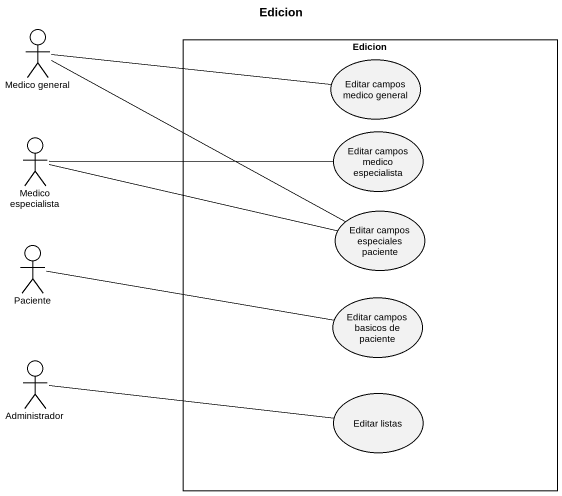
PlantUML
@startuml
title Edicion
actor "Medico general" as Medico_general
rectangle Edicion {
  usecase "Editar campos medico general" as Editar_campos_medico_general
  usecase "Editar campos medico especialista" as Editar_campos_medico
  usecase "Editar campos especiales paciente" as Editar_campos_especiales
  usecase "Editar campos basicos de paciente" as Editar_campos_basicos_de
  usecase "Editar listas" as Editar_listas
}
actor "Medico especialista" as Medico_especialista
actor Paciente
actor Administrador
Medico_general -right- Editar_campos_medico_general
Medico_general -right- Editar_campos_especiales
Medico_especialista -right- Editar_campos_medico
Medico_especialista -right- Editar_campos_especiales
Paciente -right- Editar_campos_basicos_de
Administrador -right- Editar_listas
@enduml
